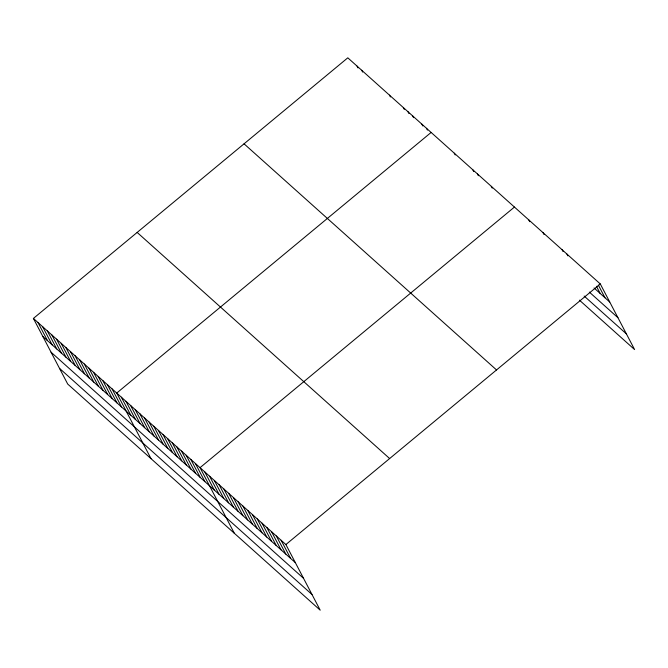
<?xml version="1.0" encoding="UTF-8"?>
<svg xmlns="http://www.w3.org/2000/svg" width="668" height="668" viewBox="0 0 668 668"><rect width="100%" height="100%" fill="white"/><g stroke="black" fill="none" stroke-linecap="round" stroke-linejoin="round"><path stroke-width="1" d="M33.4 318.427L285.887 544.545L320.197 610.176L67.71 384.058L33.4 318.427L347.803 57.824L600.29 283.942L634.6 349.573L579.415 300.149M431.127 132.439L116.725 393.051L151.035 458.674M514.443 207.063L200.041 467.667L234.351 533.298M285.887 544.545L600.29 283.942M594.069 287.983L609.742 302.019M589.326 292.083L617.942 317.709M584.158 296.049L626.4 333.883M244.054 143.82L496.533 369.947M137.157 232.431L389.636 458.549M42.852 336.505L295.339 562.631M51.052 352.195L303.539 578.321M59.51 368.369L311.989 594.487M598.353 285.094L604.974 297.753M596.424 286.246L600.206 293.477M566.907 254.04L567.85 255.852M562.139 249.774L563.082 251.577M543.059 232.689L544.002 234.493M528.755 219.872L529.699 221.684M491.297 186.33L492.241 188.142M477.411 173.897L478.355 175.709M472.785 169.756L473.729 171.559M454.265 153.172L455.217 154.976M426.493 128.298L427.436 130.101M421.867 124.148L422.811 125.96M412.607 115.856L413.55 117.668M407.981 111.715L408.925 113.518M403.347 107.565L404.299 109.377M389.461 95.132L390.413 96.935M361.689 70.257L362.632 72.069M357.063 66.115L358.006 67.919M281.119 540.278L290.572 558.356M276.352 536.003L285.795 554.081M271.575 531.736L281.028 549.814M266.808 527.461L276.26 545.539M262.04 523.194L271.492 541.272M257.272 518.919L266.724 536.997M252.504 514.652L261.956 532.73M247.736 510.377L257.18 528.455M242.96 506.11L252.412 524.188M238.192 501.835L247.644 519.913M233.424 497.568L242.876 515.646M228.656 493.293L238.109 511.371M223.889 489.026L233.341 507.104M219.121 484.751L228.573 502.829M214.353 480.484L223.797 498.562M209.577 476.209L219.029 494.287M204.809 471.942L214.261 490.02M195.415 463.525L204.867 481.603M190.781 459.375L200.233 477.453M186.155 455.234L195.607 473.311M181.529 451.084L190.973 469.161M176.895 446.942L186.347 465.02M172.269 442.792L181.721 460.87M167.635 438.651L177.087 456.728M163.009 434.501L172.461 452.578M158.383 430.359L167.835 448.437M153.749 426.209L163.201 444.287M149.123 422.067L158.575 440.145M144.497 417.917L153.949 435.995M139.862 413.776L149.315 431.854M135.237 409.626L144.689 427.712M130.611 405.484L140.055 423.562M125.976 401.343L135.429 419.421M121.351 397.193L130.803 415.271M112.09 388.901L121.543 406.979M107.464 384.76L116.917 402.837M102.83 380.61L112.282 398.687M98.204 376.468L107.657 394.546M93.578 372.318L103.031 390.396M88.944 368.177L98.396 386.254M84.318 364.027L93.77 382.104M79.692 359.885L89.136 377.963M75.058 355.735L84.51 373.813M70.432 351.593L79.884 369.671M65.806 347.444L75.25 365.521M61.172 343.302L70.624 361.38M56.546 339.152L65.998 357.23M51.912 335.01L61.364 353.088M47.286 330.86L56.738 348.946M42.66 326.719L52.112 344.797M38.026 322.577L47.478 340.655"/></g></svg>
